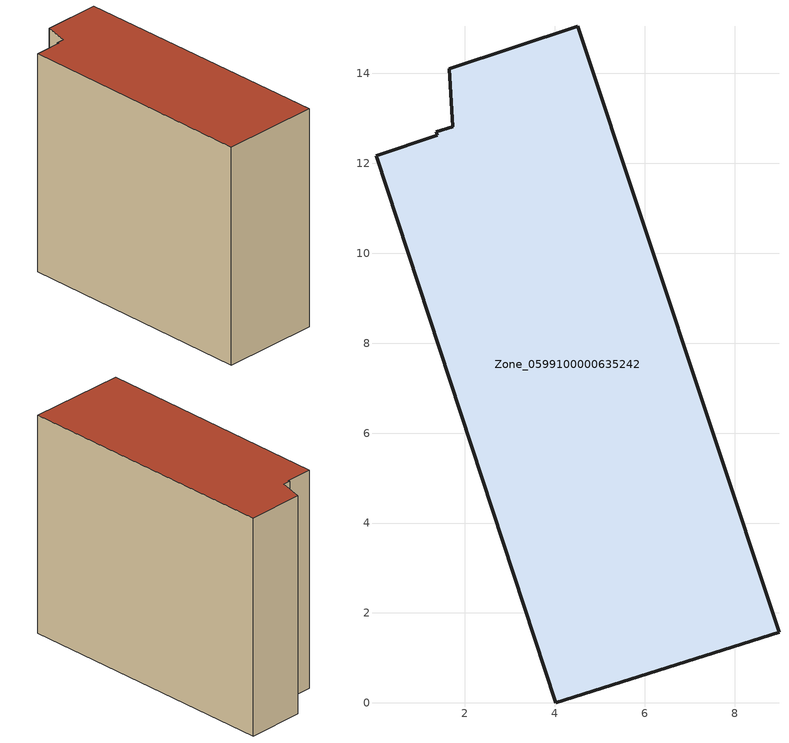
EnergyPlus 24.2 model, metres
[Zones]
Zone_0599100000635242
 floor ground (C_G): 1.36,12.7 1.74,12.81 1.66,14.1 4.51,15.05 8.99,1.57 4.03,0 0.04,12.17 1.39,12.63 z0
 wall outside (C_F): 1.39,12.63 0.04,12.17 4.03,0 8.99,1.57 4.51,15.05 1.66,14.1 1.74,12.81 1.36,12.7 1.39,12.63 z0:11.77
 roof outside (C_R): 1.74,12.81 1.36,12.7 1.39,12.63 0.04,12.17 4.03,0 8.99,1.57 4.51,15.05 1.66,14.1 z11.77
[BUILDING]
Pand.0599100000635242: North Axis=0; Terrain=City; Loads Convergence Tolerance Value=0.04; Temperature Convergence Tolerance Value=0.4; Solar Distribution=FullExterior; Maximum Number of Warmup Days=25; Minimum Number of Warmup Days=1
[Site:Location]
Rotterdam.The.Hague.AP_ZH_NLD Design_Conditions: Latitude=51.96; Longitude=4.45; Time Zone=1; Elevation=-4.5
[SITE:GROUNDTEMPERATURE:BUILDINGSURFACE]
18, 18, 18, 18, 18, 18, 18, 18, 18, 18, 18, 18
[MATERIAL] Thermal Absorptance=0.9; Solar Absorptance=0.7; Visible Absorptance=0.7
Name | Roughness | Thickness | Conductivity | Density | Specific Heat
G.TI.1946 | MediumSmooth | 0.15 | 1 | 540 | 1210
F.TI.1946 | Rough | 0.3 | 0.857143 | 1920 | 840
R.TI.1946 | MediumRough | 0.2 | 0.1 | 1500 | 1000
[CONSTRUCTION]
C_G: G.TI.1946
C_F: F.TI.1946
C_R: R.TI.1946
[ZONE]
Zone_0599100000635242: Type=1; Multiplier=1; Ceiling Height=Autocalculate; Volume=Autocalculate; Floor Area=autocalculate; Part of Total Floor Area=Yes
[ZONEINFILTRATION:DESIGNFLOWRATE]
Infil_Zone_0599100000635242: Zone or ZoneList or Space or SpaceList=Zone_0599100000635242; Schedule=AlwaysOn; Design Flow Rate Calculation Method=Flow/Area; Flow Rate per Floor Area=0.003; Constant Term Coefficient=1; Temperature Term Coefficient=0; Velocity Term Coefficient=0; Velocity Squared Term Coefficient=0
[HVACTEMPLATE:ZONE:IDEALLOADSAIRSYSTEM]
Zone_0599100000635242: Maximum Heating Supply Air Temperature=50; Minimum Cooling Supply Air Temperature=13; Maximum Heating Supply Air Humidity Ratio=0.0156; Minimum Cooling Supply Air Humidity Ratio=0.0077; Heating Limit=NoLimit; Cooling Limit=NoLimit; Dehumidification Control Type=ConstantSensibleHeatRatio; Cooling Sensible Heat Ratio=0.7; Dehumidification Setpoint=60; Humidification Control Type=None; Humidification Setpoint=30; Outdoor Air Method=None; Outdoor Air Flow Rate per Person=0.00944; Outdoor Air Flow Rate per Zone Floor Area=0; Outdoor Air Flow Rate per Zone=0; Demand Controlled Ventilation Type=None; Outdoor Air Economizer Type=NoEconomizer; Heat Recovery Type=None; Sensible Heat Recovery Effectiveness=0.7; Latent Heat Recovery Effectiveness=0.65
[ZONECONTROL:THERMOSTAT]
ThermostatControl_Zone_0599100000635242: Zone or ZoneList=Zone_0599100000635242; Control Type Schedule=DualSetpointControlType; Control 1=Thermostat_Zone_0599100000635242; Temperature Difference Between Cutout And Setpoint=0
[THERMOSTATSETPOINT:DUALSETPOINT]
Thermostat_Zone_0599100000635242: Heating Setpoint Temperature Schedule=HeatingSetpoint_Zone_0599100000635242; Cooling Setpoint Temperature Schedule=CoolingSetpoint_Zone_0599100000635242
[SCHEDULE:COMPACT]
HeatingSetpoint_Zone_0599100000635242: Through: 12/31, For: AllDays, Until: 24:00, 21
CoolingSetpoint_Zone_0599100000635242: Through: 12/31, For: AllDays, Until: 24:00, 24
DualSetpointControlType: Through: 12/31, For: AllDays, Until: 24:00, 4
AlwaysOn: Through: 12/31, For: AllDays, Until: 24:00, 1
